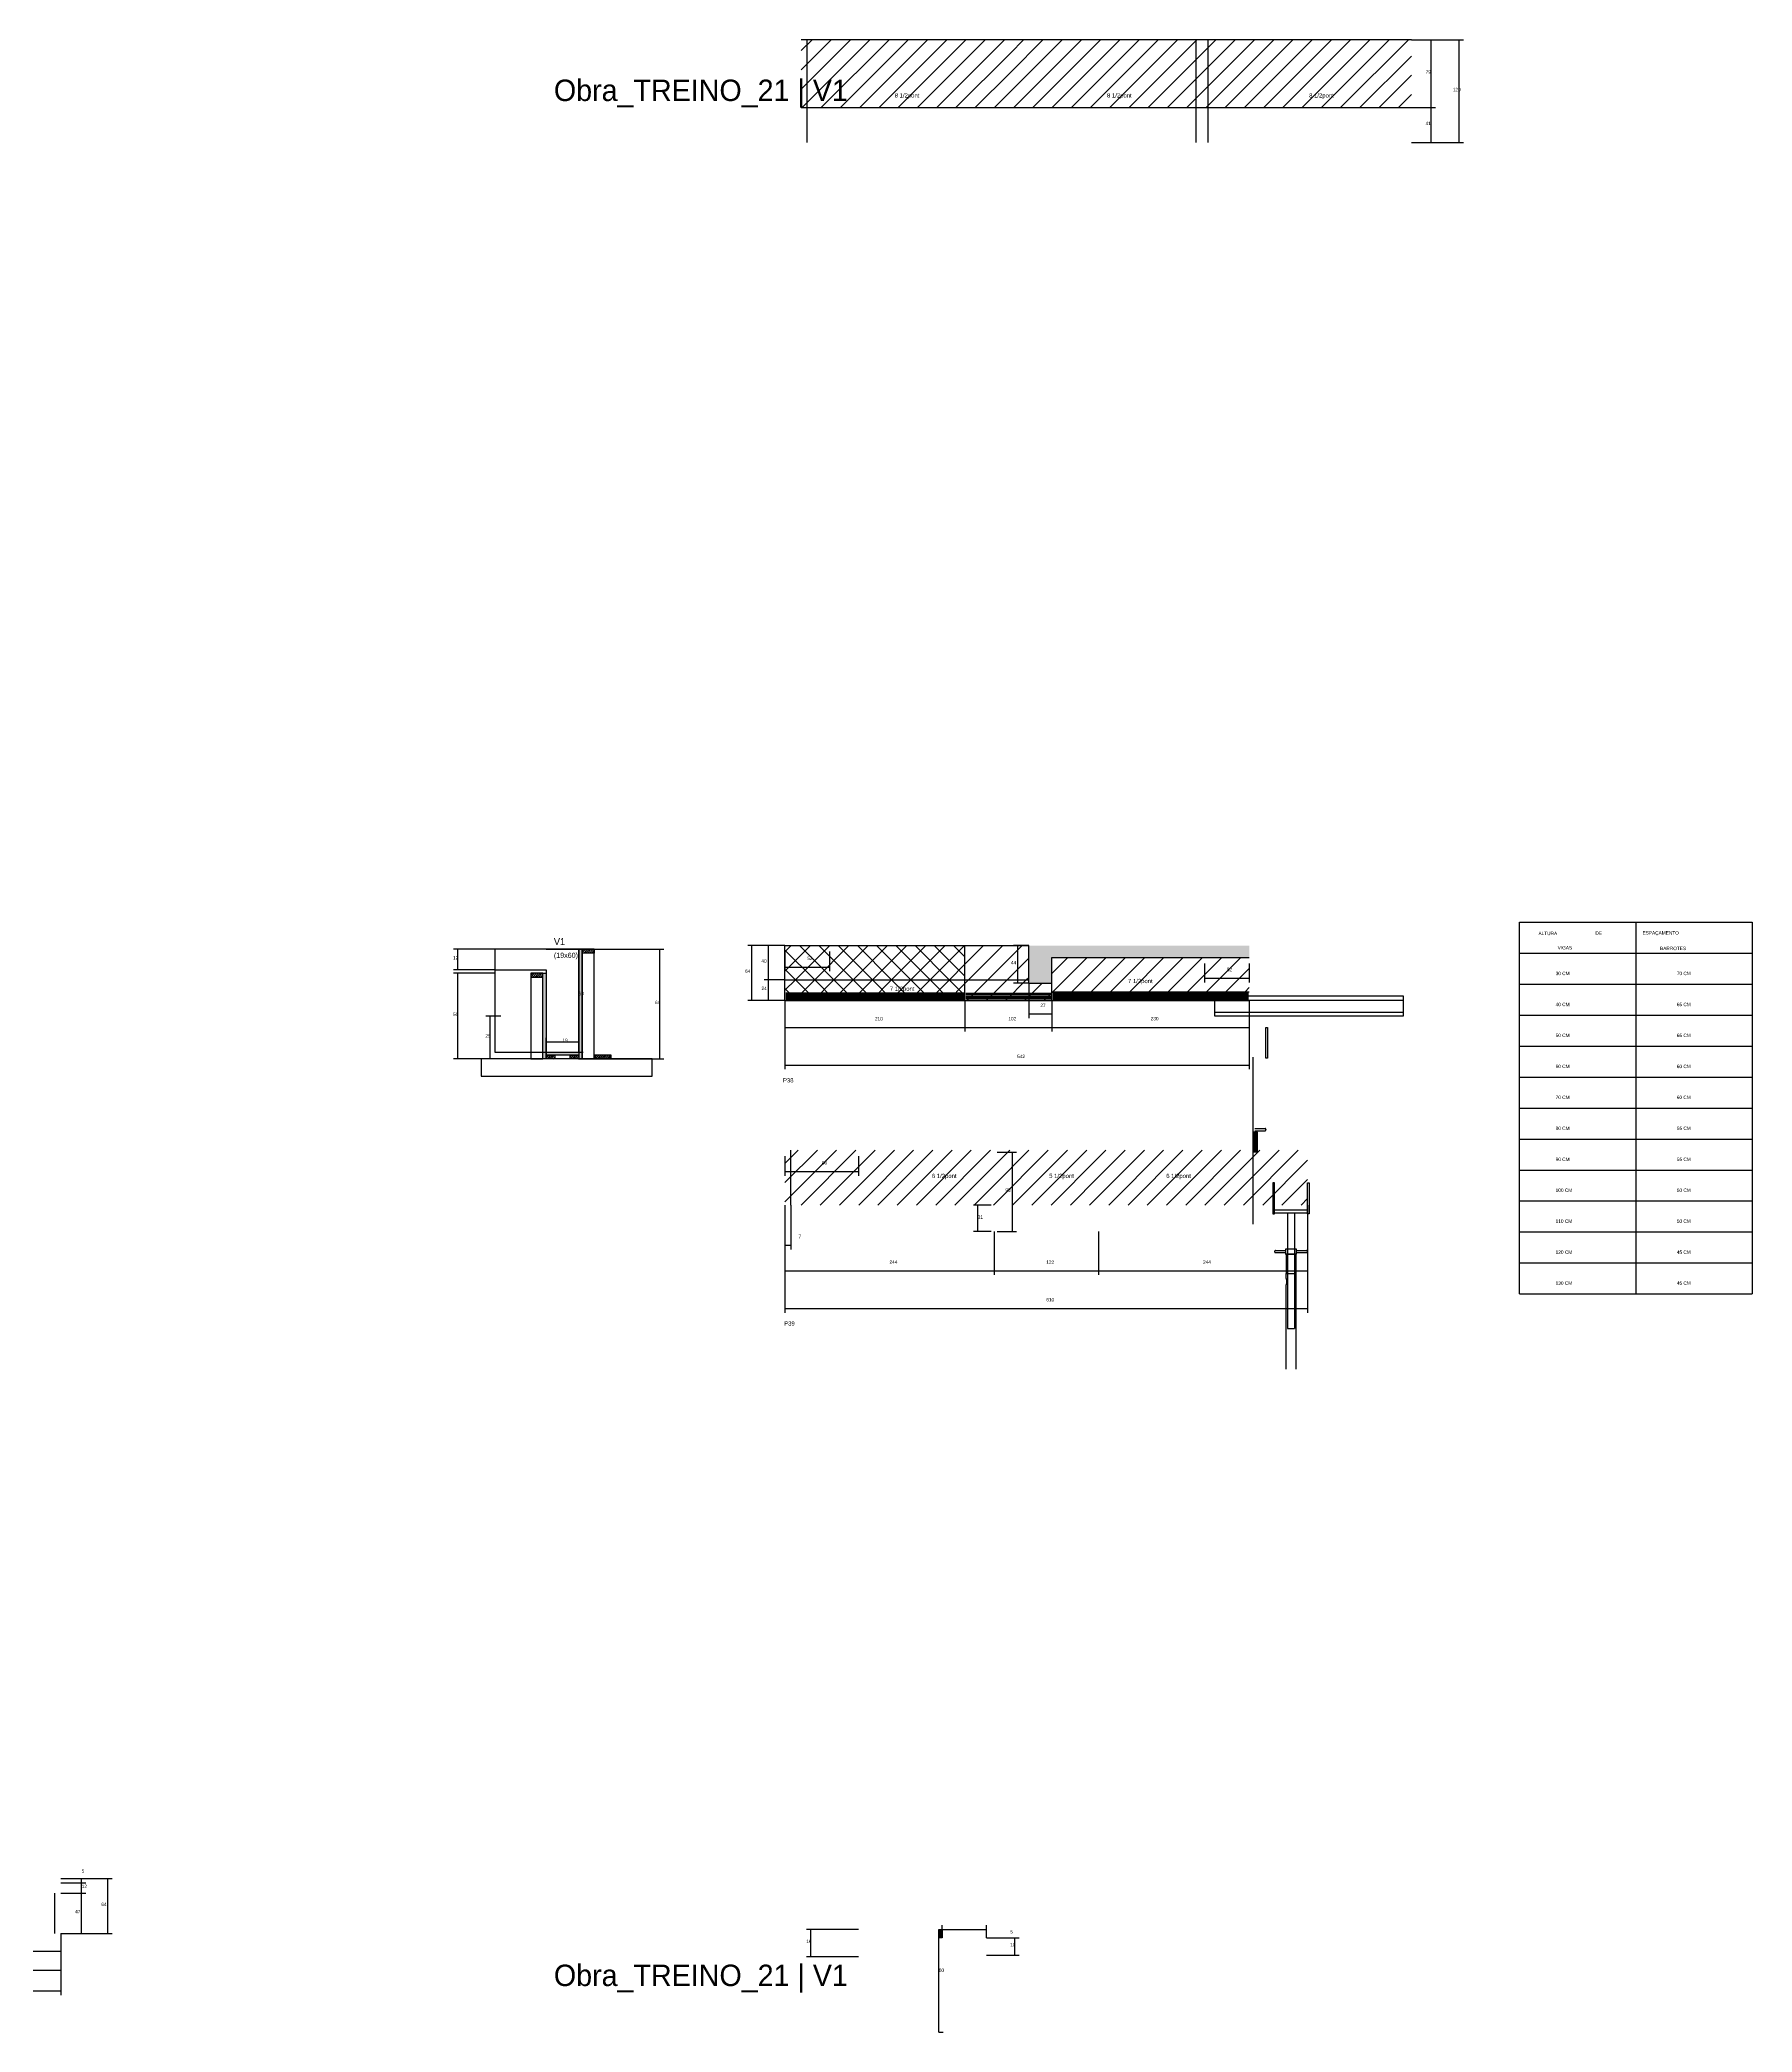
# Model space of a CAD drawing. Header units: metres. Extents: x -2848 to 22762, y -45195 to 1016.
# Drawn here: x 17000 to 18999, y -27664 to -25339 of the extents above; entities that cross this region are included whole.
import ezdxf

# ---------------------------------------------------------------- set-up
doc = ezdxf.new("R2010")
doc.units = ezdxf.units.M
for name, color, linetype in [('CONCRETO', 251, 'Continuous'), ('COTA', 4, 'Continuous'), ('Cota Seção (2x)', 4, 'Continuous'), ('Escoras', 2, 'Continuous'), ('Forcador', 251, 'Continuous'), ('GARFOS', 7, 'Continuous'), ('Hachura', 253, 'Continuous'), ('LABEL_ID', 3, 'Continuous'), ('Madeira', 126, 'Continuous'), ('NOMENCLATURA', 7, 'Continuous'), ('Painéis', 200, 'Continuous'), ('Perfil Metálico', 251, 'Continuous'), ('SARR_2.2x7', 40, 'Continuous'), ('Texto Seção', 7, 'Continuous')]:
    doc.layers.add(name, color=color, linetype=linetype)

msp = doc.modelspace()

# ---------------------------------------------------------------- hatches: boundary and pattern name
at = {"layer": 'COTA'}
h = msp.add_hatch(dxfattribs=at)
h.set_pattern_fill('AR-CONC', scale=0.03)
h.paths.add_polyline_path([(18181.2, -26409.6), (18411.7, -26409.6), (18411.7, -26395.6), (18154.2, -26395.6), (18154.2, -26439.6), (18181.2, -26439.6)])
at = {"layer": 'Hachura'}
h = msp.add_hatch(dxfattribs=at)
h.set_pattern_fill('ANSI31', scale=5)
h.paths.add_polyline_path([(18132.8, -25417.6), (18132.8, -25338.6), (17888.8, -25338.6), (17888.8, -25417.6)])
h = msp.add_hatch(dxfattribs=at)
h.set_pattern_fill('ANSI31', scale=5)
h.paths.add_polyline_path([(18356.8, -25417.6), (18356.8, -25338.6), (18132.8, -25338.6), (18132.8, -25417.6)])
h = msp.add_hatch(dxfattribs=at)
h.set_pattern_fill('ANSI31', scale=5)
h.paths.add_polyline_path([(18600.8, -25417.6), (18600.8, -25338.6), (18356.8, -25338.6), (18356.8, -25417.6)])
h = msp.add_hatch(color=8, dxfattribs=at)
h.dxf.hatch_style = 1
h.paths.add_polyline_path([(17633, -26400), (17629, -26400), (17629, -26400), (17629, -26528), (17629, -26528), (17633, -26528), (17633, -26528), (17633, -26400)])
h = msp.add_hatch(dxfattribs=at)
h.set_pattern_fill('ANSI31', scale=0.5)
h.paths.add_polyline_path([(17647, -26400), (17647, -26404.4), (17647, -26404.4), (17633, -26404.4), (17633, -26404.4), (17633, -26400), (17633, -26400), (17647, -26400)])
h = msp.add_hatch(dxfattribs=at)
h.set_pattern_fill('ANSI37', scale=5)
h.paths.add_polyline_path([(18079.7, -26435.6), (18079.7, -26395.6), (17869.7, -26395.6), (17869.7, -26435.6)])
h = msp.add_hatch(dxfattribs=at)
h.set_pattern_fill('ANSI31', scale=5)
h.paths.add_polyline_path([(18154.2, -26435.6), (18154.2, -26395.6), (18079.7, -26395.6), (18079.7, -26435.6)])
h = msp.add_hatch(dxfattribs=at)
h.set_pattern_fill('ANSI31', scale=5)
h.paths.add_polyline_path([(18411.7, -26449.6), (18411.7, -26409.6), (18181.2, -26409.6), (18181.2, -26449.6)])
h = msp.add_hatch(dxfattribs=at)
h.set_pattern_fill('ANSI31', scale=0.5)
h.paths.add_polyline_path([(17573, -26428), (17573, -26432.4), (17573, -26432.4), (17587, -26432.4), (17587, -26432.4), (17587, -26428), (17587, -26428), (17573, -26428)])
h = msp.add_hatch(color=8, dxfattribs=at)
h.dxf.hatch_style = 1
h.paths.add_polyline_path([(17587, -26428), (17591, -26428), (17591, -26428), (17591, -26528), (17591, -26528), (17587, -26528), (17587, -26528), (17587, -26428)])
h = msp.add_hatch(dxfattribs=at)
h.set_pattern_fill('ANSI37', scale=5)
h.paths.add_polyline_path([(17869.7, -26435.6), (17869.7, -26459.6), (18079.7, -26459.6), (18079.7, -26435.6)])
h = msp.add_hatch(dxfattribs=at)
h.set_pattern_fill('ANSI31', scale=5)
h.paths.add_polyline_path([(18079.7, -26435.6), (18079.7, -26459.6), (18181.2, -26459.6), (18181.2, -26439.6), (18154.2, -26439.6), (18154.2, -26435.6)])
h = msp.add_hatch(dxfattribs=at)
h.set_pattern_fill('ANSI31', scale=5)
h.paths.add_polyline_path([(18181.2, -26449.6), (18181.2, -26459.6), (18411.7, -26459.6), (18411.7, -26449.6)])
h = msp.add_hatch(color=8, dxfattribs=at)
h.dxf.hatch_style = 1
h.paths.add_polyline_path([(17591, -26523.6), (17591, -26520), (17591, -26520), (17629, -26520), (17629, -26520), (17629, -26523.6), (17629, -26523.6), (17591, -26523.6)])
h = msp.add_hatch(dxfattribs=at)
h.set_pattern_fill('ANSI31', scale=0.5)
h.paths.add_polyline_path([(17591, -26528), (17591, -26523.6), (17591, -26523.6), (17601, -26523.6), (17601, -26523.6), (17601, -26528), (17601, -26528), (17591, -26528)])
h = msp.add_hatch(dxfattribs=at)
h.set_pattern_fill('ANSI31', scale=0.5)
h.paths.add_polyline_path([(17619, -26528), (17619, -26523.6), (17619, -26523.6), (17629, -26523.6), (17629, -26523.6), (17629, -26528), (17629, -26528), (17619, -26528)])
h = msp.add_hatch(dxfattribs=at)
h.set_pattern_fill('ANSI31', scale=0.5)
h.paths.add_polyline_path([(17667, -26528), (17667, -26523.6), (17667, -26523.6), (17647, -26523.6), (17647, -26523.6), (17647, -26528), (17647, -26528), (17667, -26528)])
h = msp.add_hatch(dxfattribs=at)
h.set_pattern_fill('ANSI31', scale=5)
h.paths.add_polyline_path([(17869.7, -26634.5), (17869.7, -26698.5), (18113.7, -26698.5), (18113.7, -26634.5)])
h = msp.add_hatch(dxfattribs=at)
h.set_pattern_fill('ANSI31', scale=5)
h.paths.add_polyline_path([(18235.7, -26698.5), (18235.7, -26634.5), (18113.7, -26634.5), (18113.7, -26698.5)])
h = msp.add_hatch(dxfattribs=at)
h.set_pattern_fill('ANSI31', scale=5)
h.paths.add_polyline_path([(18235.7, -26698.5), (18479.7, -26698.5), (18479.7, -26634.5), (18235.7, -26634.5)])
h = msp.add_hatch(color=8, dxfattribs=at)
h.dxf.hatch_style = 1
h.paths.add_polyline_path([(18049.3, -27543.8), (18053.3, -27543.8), (18053.3, -27543.8), (18053.3, -27553.8), (18053.3, -27553.8), (18049.3, -27553.8), (18049.3, -27553.8), (18049.3, -27543.8)])
at = {"layer": 'Perfil Metálico'}
h = msp.add_hatch(color=8, dxfattribs=at)
h.dxf.hatch_style = 1
h.paths.add_polyline_path([(18416.8, -26636.4), (18421.3, -26636.4), (18421.3, -26613.6), (18416.8, -26613.6)])

# ---------------------------------------------------------------- linework, layer by layer
at = {"layer": 'CONCRETO'}
for points in [[(17629, -26420), (17629, -26400), (17531, -26400), (17531, -26424), (17591, -26424), (17591, -26520), (17629, -26520), (17629, -26420)], [(17531, -26520), (17629, -26520), (17629, -26400), (17531, -26400)]]:
    msp.add_lwpolyline(points, close=True, dxfattribs=at)
at = {"layer": 'COTA'}
for p, q in [((18600.8, -25338.6), (18661.8, -25338.6)), ((18600.8, -25338.6), (18629, -25338.6)), ((18624, -25417.6), (18624, -25338.6)), ((18656.8, -25458.6), (18656.8, -25338.6)), ((18600.8, -25417.6), (18629, -25417.6)), ((18600.8, -25417.6), (18629, -25417.6)), ((18624, -25458.6), (18624, -25417.6)), ((18600.8, -25458.6), (18661.8, -25458.6)), ((18600.8, -25458.6), (18629, -25458.6)), ((17531, -26400), (17482.7, -26400)), ((17487.7, -26424), (17487.7, -26400)), ((17647, -26400), (17728.5, -26400)), ((17723.5, -26528), (17723.5, -26400)), ((17869.7, -26395.6), (17826.2, -26395.6)), ((17831.2, -26459.6), (17831.2, -26395.6)), ((17869.7, -26395.6), (17845.3, -26395.6)), ((17850.3, -26435.6), (17850.3, -26395.6)), ((17869.7, -26402.6), (17869.7, -26425.7)), ((17921.7, -26402.6), (17921.7, -26425.7)), ((18154.2, -26395.6), (18136.4, -26395.6)), ((18141.4, -26439.6), (18141.4, -26395.6)), ((17531, -26424), (17482.7, -26424)), ((17531, -26428), (17482.7, -26428)), ((17487.7, -26528), (17487.7, -26428)), ((17869.7, -26435.6), (17845.3, -26435.6)), ((17869.7, -26435.6), (17845.3, -26435.6)), ((17850.3, -26459.6), (17850.3, -26435.6)), ((17869.7, -26420.7), (17921.7, -26420.7)), ((18359.2, -26416.6), (18359.2, -26438.7)), ((18359.2, -26433.7), (18411.7, -26433.7)), ((18411.7, -26416.6), (18411.7, -26438.7)), ((17869.7, -26459.6), (17826.2, -26459.6)), ((17869.7, -26459.6), (17845.3, -26459.6)), ((17869.7, -26459.6), (17869.7, -26496.1)), ((17869.7, -26459.6), (17869.7, -26540.1)), ((18079.7, -26459.6), (18079.7, -26496.1)), ((18079.7, -26459.6), (18079.7, -26496.1)), ((18154.2, -26439.6), (18136.4, -26439.6)), ((18154.2, -26439.6), (18154.2, -26480.5)), ((18181.2, -26459.6), (18181.2, -26496.1)), ((18181.2, -26459.6), (18181.2, -26496.1)), ((18181.2, -26459.6), (18181.2, -26480.5)), ((18411.7, -26459.6), (18411.7, -26540.1)), ((18411.7, -26459.6), (18411.7, -26496.1)), ((17538, -26478.1), (17520.5, -26478.1)), ((17525.5, -26528), (17525.5, -26478.1)), ((18154.2, -26475.5), (18181.2, -26475.5)), ((17869.7, -26491.1), (18079.7, -26491.1)), ((18079.7, -26491.1), (18181.2, -26491.1)), ((18181.2, -26491.1), (18411.7, -26491.1)), ((17553, -26528), (17482.7, -26528)), ((17538, -26528), (17520.5, -26528)), ((17667, -26528), (17728.5, -26528)), ((17869.7, -26535.1), (18411.7, -26535.1)), ((17869.7, -26641.5), (17869.7, -26664.5)), ((17955.7, -26641.5), (17955.7, -26664.5)), ((18117.2, -26636.7), (18140.1, -26636.7)), ((18135.1, -26729.5), (18135.1, -26636.7)), ((17869.7, -26659.5), (17955.7, -26659.5)), ((17869.7, -26698.5), (17869.7, -26750.2)), ((17876.7, -26698.5), (17876.7, -26750.2)), ((18110.2, -26698.5), (18089.7, -26698.5)), ((18094.7, -26729.5), (18094.7, -26698.5)), ((18479.7, -26698.5), (18479.7, -26780.1)), ((18479.7, -26698.5), (18479.7, -26824.1)), ((17869.7, -26729.5), (17869.7, -26780.1)), ((17869.7, -26729.5), (17869.7, -26824.1)), ((18110.2, -26729.5), (18089.7, -26729.5)), ((18113.7, -26729.5), (18113.7, -26780.1)), ((18113.7, -26729.5), (18113.7, -26780.1)), ((18117.2, -26729.5), (18140.1, -26729.5)), ((18235.7, -26729.5), (18235.7, -26780.1)), ((18235.7, -26729.5), (18235.7, -26780.1)), ((17869.7, -26745.2), (17876.7, -26745.2)), ((17869.7, -26775.1), (18113.7, -26775.1)), ((18113.7, -26775.1), (18235.7, -26775.1)), ((18235.7, -26775.1), (18479.7, -26775.1)), ((17869.7, -26819.1), (18479.7, -26819.1)), ((17024.6, -27484.6), (17053.8, -27484.6)), ((17024.6, -27484.6), (17084.3, -27484.6)), ((17024.6, -27489.6), (17053.8, -27489.6)), ((17024.6, -27489.6), (17053.8, -27489.6)), ((17024.6, -27501.6), (17053.8, -27501.6)), ((17024.6, -27501.6), (17053.8, -27501.6)), ((17048.8, -27489.6), (17048.8, -27484.6)), ((17048.8, -27501.6), (17048.8, -27489.6)), ((17048.8, -27548.6), (17048.8, -27501.6)), ((17079.3, -27548.6), (17079.3, -27484.6)), ((17024.6, -27548.6), (17024.6, -27620.5)), ((17024.6, -27548.6), (17053.8, -27548.6)), ((17024.6, -27548.6), (17024.6, -27574.3)), ((17024.6, -27548.6), (17084.3, -27548.6)), ((17024.6, -27548.6), (17024.6, -27596.6)), ((17955.7, -27543.8), (17895, -27543.8)), ((17900, -27575.8), (17900, -27543.8)), ((18053.3, -27543.8), (18053.3, -27538.8)), ((18053.3, -27543.8), (18104.9, -27543.8)), ((18104.9, -27553.8), (18104.9, -27538.8)), ((16902.6, -27569.3), (17024.6, -27569.3)), ((17955.7, -27575.8), (17895, -27575.8)), ((18104.9, -27553.8), (18143.1, -27553.8)), ((18104.9, -27573.8), (18143.1, -27573.8)), ((18138.1, -27573.8), (18138.1, -27553.8)), ((16807.6, -27591.6), (17024.6, -27591.6)), ((16563.6, -27615.5), (17024.6, -27615.5))]:
    msp.add_line(p, q, dxfattribs=at)
at = {"layer": 'Cota Seção (2x)'}
for p, q in [((17591, -26400), (17634, -26400)), ((17629, -26520), (17629, -26400)), ((17591, -26520), (17591, -26503.2)), ((17629, -26520), (17629, -26503.2)), ((17591, -26508.2), (17629, -26508.2)), ((17591, -26520), (17634, -26520)), ((18049.3, -27663.8), (18049.3, -27543.8)), ((18049.3, -27543.8), (18054.3, -27543.8)), ((18049.3, -27663.8), (18054.3, -27663.8))]:
    msp.add_line(p, q, dxfattribs=at)
at = {"layer": 'Escoras'}
for p, q in [((18466, -26756), (18454.7, -26756)), ((18454.7, -26756), (18454.7, -26778.5)), ((18466, -26756), (18466, -26890)), ((18454.7, -26778.5), (18466, -26778.5)), ((18454.7, -26784.1), (18454.7, -26778.5)), ((18455, -26784.7), (18454.7, -26784.1)), ((18455.2, -26785.3), (18455, -26784.7)), ((18455.4, -26785.9), (18455.2, -26785.3)), ((18455.5, -26786.6), (18455.4, -26785.9)), ((18454.7, -26791.7), (18455, -26791.1)), ((18454.7, -26890), (18454.7, -26791.7)), ((18455, -26791.1), (18455.2, -26790.5)), ((18455.2, -26790.5), (18455.4, -26789.9)), ((18455.4, -26789.9), (18455.5, -26789.2)), ((18455.6, -26787.2), (18455.5, -26786.6)), ((18455.5, -26789.2), (18455.6, -26788.6)), ((18455.6, -26787.9), (18455.6, -26787.2)), ((18455.6, -26788.6), (18455.6, -26787.9))]:
    msp.add_line(p, q, dxfattribs=at)
at = {"layer": 'Forcador'}
for p, q in [((18415.8, -26525.9), (18415.8, -26636.4)), ((18418.2, -26609.2), (18430, -26609.2)), ((18418.2, -26611.7), (18430, -26611.7)), ((18430.1, -26609.2), (18430, -26609.2)), ((18430, -26611.7), (18430.1, -26611.7)), ((18430.3, -26609.2), (18430.1, -26609.2)), ((18430.1, -26611.7), (18430.3, -26611.7)), ((18430.4, -26609.3), (18430.3, -26609.2)), ((18430.3, -26611.7), (18430.4, -26611.6)), ((18430.5, -26609.3), (18430.4, -26609.3)), ((18430.4, -26611.6), (18430.5, -26611.6)), ((18430.6, -26609.4), (18430.5, -26609.3)), ((18430.5, -26611.6), (18430.6, -26611.5)), ((18430.7, -26609.5), (18430.6, -26609.4)), ((18430.6, -26611.5), (18430.7, -26611.4)), ((18430.8, -26609.6), (18430.7, -26609.5)), ((18430.7, -26611.4), (18430.8, -26611.3)), ((18430.9, -26609.7), (18430.8, -26609.6)), ((18430.8, -26611.3), (18430.9, -26611.2)), ((18430.9, -26609.8), (18430.9, -26609.7)), ((18431, -26610), (18430.9, -26609.8)), ((18430.9, -26611.1), (18431, -26610.9)), ((18430.9, -26611.2), (18430.9, -26611.1)), ((18431, -26610.1), (18431, -26610)), ((18431, -26610.2), (18431, -26610.1)), ((18431, -26610.2), (18431, -26610.7)), ((18431, -26610.8), (18431, -26610.7)), ((18431, -26610.9), (18431, -26610.8)), ((18415.8, -26636.4), (18415.8, -26659.2)), ((18415.8, -26659.2), (18415.8, -26720.9)), ((18441.2, -26704.2), (18479.5, -26704.2)), ((18441.2, -26707.4), (18479.5, -26707.4)), ((18456.4, -26707.4), (18456.4, -26842.4)), ((18464.3, -26707.4), (18464.3, -26842.4)), ((18441.3, -26752.3), (18441.2, -26752.4)), ((18441.2, -26752.4), (18441.2, -26752.6)), ((18441.2, -26752.6), (18441.2, -26753)), ((18441.2, -26753), (18441.2, -26753.2)), ((18441.2, -26753.2), (18441.3, -26753.3)), ((18441.4, -26752.1), (18441.3, -26752.2)), ((18441.3, -26752.2), (18441.3, -26752.3)), ((18441.3, -26753.3), (18441.3, -26753.4)), ((18441.3, -26753.4), (18441.4, -26753.5)), ((18441.5, -26751.9), (18441.4, -26752)), ((18441.4, -26752), (18441.4, -26752.1)), ((18441.4, -26753.5), (18441.4, -26753.6)), ((18441.4, -26753.6), (18441.5, -26753.7)), ((18441.6, -26751.8), (18441.5, -26751.9)), ((18441.5, -26753.7), (18441.6, -26753.8)), ((18441.7, -26751.7), (18441.6, -26751.8)), ((18441.6, -26753.8), (18441.7, -26753.9)), ((18441.8, -26751.6), (18441.7, -26751.7)), ((18441.7, -26753.9), (18441.8, -26754)), ((18442, -26751.6), (18441.8, -26751.6)), ((18441.8, -26754), (18442, -26754)), ((18442.1, -26751.6), (18442, -26751.6)), ((18442, -26754), (18442.1, -26754)), ((18442.2, -26751.6), (18442.1, -26751.6)), ((18442.1, -26754), (18442.2, -26754)), ((18442.2, -26751.6), (18454, -26751.6)), ((18442.2, -26754), (18454, -26754)), ((18466.6, -26751.6), (18478.5, -26751.6)), ((18466.6, -26754), (18478.5, -26754)), ((18478.6, -26751.6), (18478.5, -26751.6)), ((18478.5, -26754), (18478.6, -26754)), ((18478.7, -26751.6), (18478.6, -26751.6)), ((18478.6, -26754), (18478.7, -26754)), ((18478.8, -26751.6), (18478.7, -26751.6)), ((18478.7, -26754), (18478.8, -26754)), ((18479, -26751.7), (18478.8, -26751.6)), ((18478.8, -26754), (18479, -26753.9)), ((18479.1, -26751.8), (18479, -26751.7)), ((18479, -26753.9), (18479.1, -26753.8)), ((18479.2, -26751.9), (18479.1, -26751.8)), ((18479.1, -26753.8), (18479.2, -26753.7)), ((18479.3, -26752), (18479.2, -26751.9)), ((18479.2, -26753.7), (18479.3, -26753.6)), ((18479.3, -26752.1), (18479.3, -26752)), ((18479.4, -26752.2), (18479.3, -26752.1)), ((18479.3, -26753.5), (18479.4, -26753.4)), ((18479.3, -26753.6), (18479.3, -26753.5)), ((18479.4, -26752.3), (18479.4, -26752.2)), ((18479.5, -26752.4), (18479.4, -26752.3)), ((18479.4, -26753.3), (18479.5, -26753.2)), ((18479.4, -26753.4), (18479.4, -26753.3)), ((18479.5, -26752.6), (18479.5, -26752.4)), ((18479.5, -26752.6), (18479.5, -26753)), ((18479.5, -26753.2), (18479.5, -26753)), ((18456.4, -26842.4), (18464.3, -26842.4))]:
    msp.add_line(p, q, dxfattribs=at)
for points in [[(18432.9, -26491.2), (18432.9, -26527.2), (18431, -26527.2), (18431, -26491.2)], [(18439.3, -26672.7), (18439.3, -26708.7), (18441.2, -26708.7), (18441.2, -26672.7)], [(18481.4, -26672.7), (18481.4, -26708.7), (18479.5, -26708.7), (18479.5, -26672.7)], [(18454, -26750.1), (18454, -26756), (18466.6, -26756), (18466.6, -26750.1)]]:
    msp.add_lwpolyline(points, close=True, dxfattribs=at)
at = {"layer": 'GARFOS'}
for p, q in [((18727, -26802.1), (18727, -26368.5)), ((18727, -26368.5), (18998.6, -26368.5)), ((18862.8, -26368.5), (18862.8, -26802.1)), ((18998.6, -26368.5), (18998.6, -26802.1)), ((18727, -26404.6), (18998.6, -26404.6)), ((18727, -26404.6), (18998.6, -26404.6)), ((18727, -26440.8), (18998.6, -26440.8)), ((18727, -26476.9), (18998.6, -26476.9)), ((18727, -26513.1), (18998.6, -26513.1)), ((18727, -26549.2), (18998.6, -26549.2)), ((18727, -26585.3), (18998.6, -26585.3)), ((18727, -26621.5), (18998.6, -26621.5)), ((18727, -26657.6), (18998.6, -26657.6)), ((18727, -26693.7), (18998.6, -26693.7)), ((18727, -26729.9), (18998.6, -26729.9)), ((18727, -26766), (18998.6, -26766)), ((18727, -26802.1), (18998.6, -26802.1))]:
    msp.add_line(p, q, dxfattribs=at)
at = {"layer": 'Madeira'}
for points in [[(17647, -26400), (17647, -26404.4), (17633, -26404.4), (17633, -26400)], [(17647, -26400), (17633, -26400), (17633, -26528), (17647, -26528)], [(17573, -26428), (17573, -26432.4), (17587, -26432.4), (17587, -26428)], [(17573, -26528), (17587, -26528), (17587, -26428), (17573, -26428)], [(17515.2, -26548), (17714.8, -26548), (17714.8, -26528), (17515.2, -26528)], [(17591, -26528), (17591, -26523.6), (17601, -26523.6), (17601, -26528)], [(17619, -26528), (17619, -26523.6), (17629, -26523.6), (17629, -26528)], [(17667, -26528), (17667, -26523.6), (17647, -26523.6), (17647, -26528)]]:
    msp.add_lwpolyline(points, close=True, dxfattribs=at)
at = {"layer": 'Painéis'}
for p, q in [((17869.7, -26395.6), (18154.2, -26395.6)), ((17869.7, -26459.6), (17869.7, -26395.6)), ((18079.7, -26459.6), (18079.7, -26395.6)), ((18154.2, -26439.6), (18154.2, -26395.6)), ((18181.2, -26409.6), (18411.7, -26409.6)), ((18181.2, -26459.6), (18181.2, -26409.6)), ((17531, -26424), (17591, -26424)), ((17869.7, -26435.6), (18154.2, -26435.6)), ((17869.7, -26459.6), (18411.7, -26459.6)), ((18154.2, -26439.6), (18181.2, -26439.6)), ((18181.2, -26449.6), (18411.7, -26449.6))]:
    msp.add_line(p, q, dxfattribs=at)
for points in [[(18356.8, -25338.6), (17888.8, -25338.6)], [(18600.8, -25338.6), (18356.8, -25338.6)], [(17888.8, -25417.6), (18600.8, -25417.6)]]:
    msp.add_lwpolyline(points, dxfattribs=at)
for points in [[(17633, -26400), (17629, -26400), (17629, -26528), (17633, -26528)], [(17587, -26428), (17591, -26428), (17591, -26528), (17587, -26528)], [(17591, -26523.6), (17591, -26520), (17629, -26520), (17629, -26523.6)], [(18049.3, -27543.8), (18053.3, -27543.8), (18053.3, -27553.8), (18049.3, -27553.8)]]:
    msp.add_lwpolyline(points, close=True, dxfattribs=at)
at = {"layer": 'Perfil Metálico'}
for p, q in [((18371.1, -26459.4), (18591.6, -26459.4)), ((18371.1, -26473.2), (18591.6, -26473.2))]:
    msp.add_line(p, q, dxfattribs=at)
for points in [[(18371.1, -26477.7), (18591.6, -26477.7), (18591.6, -26454.9), (18371.1, -26454.9)], [(18416.8, -26636.4), (18421.3, -26636.4), (18421.3, -26613.6), (18416.8, -26613.6)]]:
    msp.add_lwpolyline(points, close=True, dxfattribs=at)
at = {"layer": 'SARR_2.2x7'}
for p, q in [((17895.8, -25417.6), (17895.8, -25338.6)), ((18349.8, -25417.6), (18349.8, -25338.6)), ((18363.8, -25417.6), (18363.8, -25338.6)), ((17895.8, -25458.6), (17895.8, -25417.6)), ((18349.8, -25458.6), (18349.8, -25417.6)), ((18363.8, -25458.6), (18363.8, -25417.6)), ((17870.7, -26450.8), (18078.7, -26450.8)), ((17870.7, -26452.1), (18078.7, -26452.1)), ((17870.7, -26453.3), (18078.7, -26453.3)), ((17870.7, -26454.6), (18078.7, -26454.6)), ((17870.7, -26455.8), (18078.7, -26455.8)), ((17870.7, -26457.1), (18078.7, -26457.1)), ((17870.7, -26458.3), (18078.7, -26458.3)), ((18080.7, -26451.3), (18180.2, -26451.3)), ((18080.7, -26452.9), (18180.2, -26452.9)), ((18080.7, -26454.6), (18180.2, -26454.6)), ((18080.7, -26456.3), (18180.2, -26456.3)), ((18080.7, -26457.9), (18180.2, -26457.9)), ((18182.2, -26450.8), (18410.7, -26450.8)), ((18182.2, -26452.1), (18410.7, -26452.1)), ((18182.2, -26453.3), (18410.7, -26453.3)), ((18182.2, -26454.6), (18410.7, -26454.6)), ((18182.2, -26455.8), (18410.7, -26455.8)), ((18182.2, -26457.1), (18410.7, -26457.1)), ((18182.2, -26458.3), (18410.7, -26458.3)), ((17876.7, -26698.5), (17876.7, -26634.5)), ((17017.6, -27548.6), (17017.6, -27501.6))]:
    msp.add_line(p, q, dxfattribs=at)

# ---------------------------------------------------------------- texts
at = {"layer": 'COTA'}
for s, p in [('79', (18617.5, -25378.1)), ('120', (18649.2, -25398.6)), ('41', (18617.5, -25438.1)), ('12', (17482.2, -26412)), ('40', (17842.2, -26415.6)), ('52', (17895.7, -26412.5)), ('44', (18133.4, -26417.6)), ('64', (17823.1, -26427.6)), ('52', (18385.5, -26425.6)), ('64', (17718, -26464)), ('24', (17842.3, -26447.6)), ('50', (17482.2, -26478)), ('210', (17974.7, -26483)), ('102', (18130.5, -26483)), ('27', (18167.7, -26467.4)), ('230', (18296.5, -26482.9)), ('25', (17520, -26503.1)), ('542', (18140.7, -26527)), ('86', (17912.7, -26651.3)), ('93', (18127, -26683.1)), ('31', (18094.7, -26714.6)), ('7', (17885.6, -26737.2)), ('244', (17991.7, -26767)), ('122', (18174.7, -26767.1)), ('244', (18357.7, -26767)), ('610', (18174.7, -26811)), ('5', (17048.8, -27477.7)), ('12', (17048.8, -27495.6)), ('47', (17041.2, -27525.1)), ('64', (17071.7, -27516.6)), ('5', (18132.6, -27548.8)), ('16', (17894.5, -27559.8)), ('10', (18132.6, -27563.8))]:
    msp.add_text(s, height=4, dxfattribs=at).set_placement(p)
at = {"layer": 'Cota Seção (2x)'}
for s, p in [('60', (17629, -26453.6)), ('19', (17610, -26508.2)), ('60', (18049.3, -27593.5))]:
    msp.add_text(s, height=4, dxfattribs=at).set_placement(p)
at = {"layer": 'GARFOS'}
for s, p in [('ALTURA   ', (18749.2, -26383.5)), ('DE', (18815.6, -26383.1)), ('ESPAÇAMENTO', (18870.7, -26382.8)), ('VIGAS', (18771.6, -26400.2)), ('BARROTES', (18891.1, -26401)), ('30 CM', (18769.2, -26430.2)), ('70 CM', (18910.7, -26430.2)), ('40 CM', (18769.2, -26466.4)), ('65 CM', (18910.7, -26466.4)), ('50 CM', (18769.2, -26502.5)), ('65 CM', (18910.7, -26502.5)), ('60 CM', (18769.2, -26538.7)), ('60 CM', (18910.7, -26538.7)), ('70 CM', (18769.2, -26574.8)), ('60 CM', (18910.7, -26574.8)), ('80 CM', (18769.2, -26610.9)), ('55 CM', (18910.7, -26610.9)), ('90 CM', (18769.2, -26647.1)), ('55 CM', (18910.7, -26647.1)), ('100 CM', (18769.2, -26683.2)), ('50 CM', (18910.7, -26683.2)), ('110 CM', (18769.2, -26719.3)), ('50 CM', (18910.7, -26719.3)), ('120 CM', (18769.2, -26755.5)), ('45 CM', (18910.7, -26755.5)), ('130 CM', (18769.2, -26791.6)), ('45 CM', (18910.7, -26791.6))]:
    msp.add_text(s, height=4, dxfattribs=at).set_placement(p)
at = {"layer": 'LABEL_ID'}
for p in [(17600, -25410), (17600, -27610)]:
    msp.add_text('Obra_TREINO_21 | V1', height=25, dxfattribs=at).set_placement(p)
at = {"layer": 'NOMENCLATURA'}
for s, p in [('8 1/2pont', (17997.8, -25406)), ('8 1/2pont', (18245.6, -25406)), ('8 1/2pont', (18481.5, -25406)), ('7 1/2pont', (18270.1, -26439.5)), ('7 1/2pont', (17992.1, -26448.6)), ('P38', (17867.4, -26555.4)), ('6 1/2pont', (18041.2, -26667)), ('5 1/2pont', (18178.1, -26667)), ('6 1/2pont', (18314.7, -26667)), ('P39', (17868.8, -26839.2))]:
    msp.add_text(s, height=5, dxfattribs=at).set_placement(p)
at = {"layer": 'Texto Seção'}
for s, height, p in [('V1', 8, (17600, -26395)), ('(19x60)', 6, (17600, -26410))]:
    msp.add_text(s, height=height, dxfattribs=at).set_placement(p)

doc.saveas('drawing.dxf')
